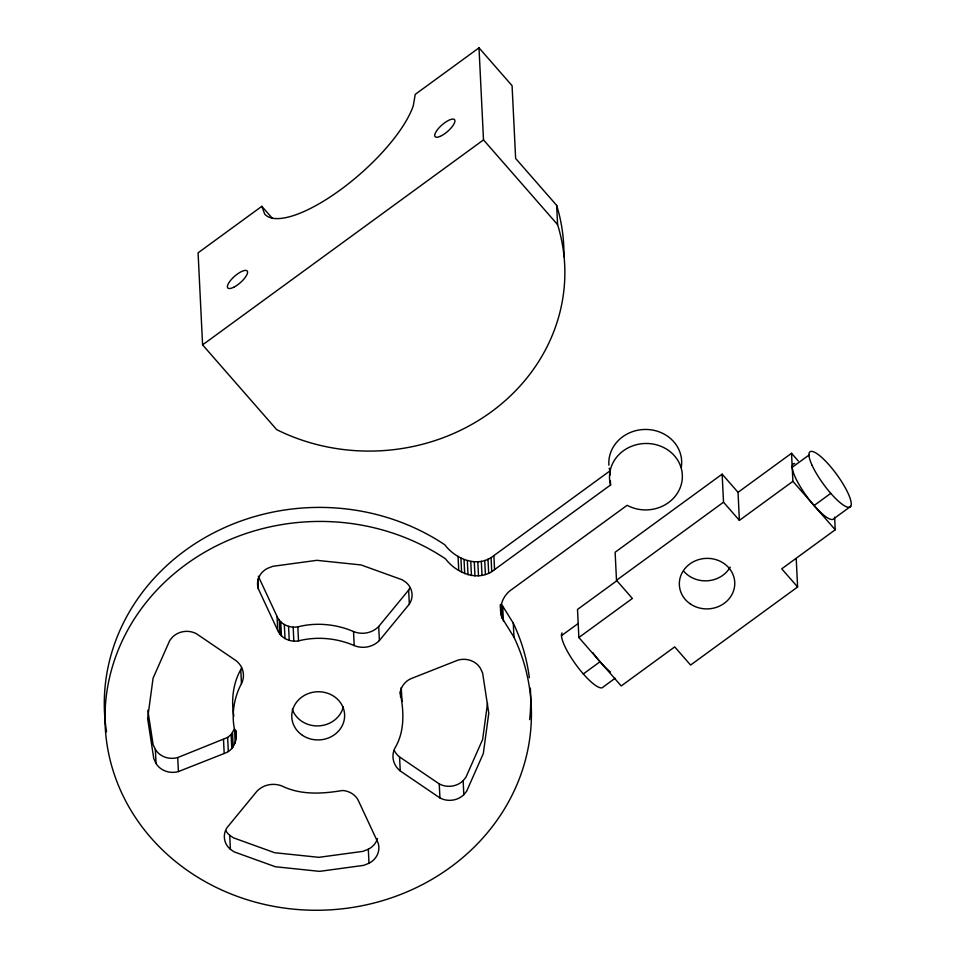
<?xml version="1.0" encoding="UTF-8"?>
<svg xmlns="http://www.w3.org/2000/svg" width="957" height="957" viewBox="0 0 957 957"><rect width="100%" height="100%" fill="white"/><g stroke="black" fill="none" stroke-linecap="round" stroke-linejoin="round"><path stroke-width="1.44" d="M502.078 618.031C498.023 607.575 502.82 595.194 512.091 589.237L627.122 505.296A36.438 33.22 -2.8 0 0 680.941 485.618A36.438 33.22 -2.8 0 0 646.633 443.474A36.438 33.22 -2.8 0 0 610.566 484.972L494.566 569.618C478.847 582.574 456.561 573.422 445.472 558.816A213.267 194.367 -2.8 0 0 113.919 661.837A213.267 194.367 -2.8 0 0 330.667 909.82A213.267 194.367 -2.8 0 0 513.957 637.159L513.275 623.139L501.384 604.011L502.078 618.031L513.957 637.159M487.52 703.371L482.627 739.498L465.915 777.275L463.14 780.661L463.822 794.681A19.2 17.489 -2.8 0 1 439.933 797.935L400.241 770.947A21.532 19.63 -2.8 0 1 394.942 748.039C404.955 731.339 403.902 711.242 400.289 692.952C400.911 686.193 405.864 680.403 412.216 678.178L457.984 660.115A19.2 17.489 -2.8 0 1 480.354 668.189L482.615 673.034L488.776 713.192L483.321 753.53L466.609 791.295L463.822 794.681M235.829 734.462C230.709 717.87 233.305 698.801 241.463 683.645A21.532 19.63 -2.8 0 0 236.152 660.737L196.472 633.761A19.2 17.489 -2.8 0 0 172.583 637.003L169.796 640.389L153.084 678.154L147.629 718.492L153.79 758.65L156.051 763.507A19.2 17.489 -2.8 0 0 178.409 771.569L224.189 753.506C233.855 750.479 238.018 739.665 235.697 730.311L236.104 738.732M147.821 710.214L153.108 744.63L155.369 749.475A19.2 17.489 -2.8 0 0 177.727 757.549L227.646 737.44L231.104 734.521L234.525 728.911L235.207 742.931M241.631 667.663A21.532 19.63 -2.8 0 1 240.781 669.613C232.91 683.477 231.127 700.572 233.843 716.087M258.294 576.198L277.051 616.44C280.401 624.323 289.636 628.33 297.842 626.871C316.073 622.134 336.326 624.084 353.528 631.548A21.532 19.63 -2.8 0 0 378.697 626.5L408.651 590.074A19.2 17.489 -2.8 0 0 409.656 588.316M257.864 579.069L258.354 588.878L277.745 630.46C281.095 638.355 290.318 642.362 298.524 640.891C316.767 636.154 337.008 638.104 354.21 645.58A21.532 19.63 -2.8 0 0 379.391 640.532L409.333 604.106L408.651 590.074M261.847 206.305L198.087 252.827L202.585 344.867L276.681 429.633A194.068 176.878 -2.8 0 0 491.228 411.905A194.068 176.878 -2.8 0 0 557.596 224.656L556.651 205.372L515.632 158.443L512.079 85.687L479.002 47.85L415.242 94.372L413.304 105.689A98.104 32.741 -41.2 0 1 340.477 189.785A98.104 32.741 -41.2 0 1 264.718 214.117L261.847 206.305L272.542 218.543M202.585 344.867L483.5 139.889L479.002 47.85M106.55 731.806A213.267 194.367 -2.8 0 1 208.171 535.824A213.267 194.367 -2.8 0 1 444.79 544.784C455.879 559.39 478.153 568.542 493.884 555.598L609.884 470.952A36.438 33.22 -2.8 0 1 609.25 468.117M738.026 492.329L791.535 453.283L792.898 481.335L739.39 520.381L738.026 492.329L722.14 474.158L615.124 552.249L616.499 580.301L632.374 598.46L578.865 637.506L621.213 685.942L674.709 646.896L690.595 665.067L797.612 586.976L796.236 558.924M616.499 580.301L723.516 502.21L722.14 474.158M616.739 580.827L577.502 609.453L578.865 637.506M561.46 635.687L578.184 623.486M792.217 467.303L808.94 455.101M583.315 673.931L600.039 661.73M814.072 505.547L830.796 493.345M615.195 678.214L603.257 686.923A34.117 8.218 53.9 0 1 577.813 667.185A34.117 8.218 53.9 0 1 562.01 632.876M850.725 506.349L834.014 518.55A34.117 8.218 53.9 0 1 805.914 495.212A34.117 8.218 53.9 0 1 794.705 463.535M834.624 517.151L835.234 529.771L781.725 568.817L797.612 586.976M377.501 838.559A19.2 17.489 -2.8 0 1 368.313 849.242L362.978 851.347L318.884 857.328L274.683 852.723L233.412 837.818L229.728 835.317A19.2 17.489 -2.8 0 1 225.804 830.628M369.007 863.262L363.672 865.367L319.566 871.36L275.377 866.743L234.094 851.85L230.41 849.337A19.2 17.489 -2.8 0 1 227.072 827.59L257.014 791.152A21.532 19.63 -2.8 0 1 282.195 786.104C301.06 795.255 322.533 793.855 342.558 790.494C349.317 790.937 355.956 794.848 358.66 801.224L378.051 842.806A19.2 17.489 -2.8 0 1 369.007 863.262L368.313 849.242M394.152 750.276A21.532 19.63 -2.8 0 0 399.559 756.927L439.239 783.903A19.2 17.489 -2.8 0 0 463.14 780.661M791.535 453.283L798.27 460.987M792.898 481.335L835.234 529.771M483.5 139.889L557.596 224.656M723.516 502.21L739.39 520.381M401.186 687.545L402.096 701.421M609.884 470.952L610.087 475.162M610.363 480.773L610.566 484.972M502.724 606.977L503.418 621.009M500.678 605.111L501.157 614.932M500.523 605.709L500.655 608.52M500.344 604.728L500.69 611.738M493.884 555.598L494.566 569.618M491.061 557.56L491.742 571.58M487.986 559.175L488.68 573.207M484.721 560.443L485.414 574.463M481.311 561.316L482.005 575.336M477.818 561.795L478.5 575.815M474.277 561.867L474.971 575.887M470.772 561.52L471.454 575.552M467.339 560.79L468.021 574.81M464.037 559.654L464.719 573.686M460.927 558.158L461.609 572.178M458.044 556.304L458.738 570.336M439.239 783.903L439.933 797.935M400.301 691.612L400.576 697.222M399.559 756.927L400.241 770.947M378.697 626.5L379.391 640.532M353.528 631.548L354.21 645.58M297.842 626.871L298.524 640.891M293.165 627.17L293.847 641.19M288.559 626.392L289.241 640.412M284.325 624.574L285.007 638.594M280.736 621.847L281.43 635.867M279.265 620.196L279.946 634.216M277.051 616.44L277.745 630.46M240.781 669.613L241.463 683.645M232.503 732.787L233.185 746.807M231.104 734.521L231.785 748.541M227.646 737.44L228.328 751.46M229.728 835.317L230.41 849.337M223.507 739.486L224.189 753.506M177.727 757.549L178.409 771.569M155.369 749.475L156.051 763.507M610.53 671.958A34.117 8.218 53.9 0 1 592.766 652.602M730.239 567.106A27.729 25.265 -2.8 0 1 683.944 571.449M556.651 205.372A194.068 176.878 -2.8 0 1 563.876 256.715M343.312 706.876A26.449 24.104 -2.8 0 1 318.609 725.896A26.449 24.104 -2.8 0 1 292.28 709.221M608.903 465.234A36.438 33.22 -2.8 0 1 646.741 429.466A36.438 33.22 -2.8 0 1 681.276 467.339M258.354 588.878A19.2 17.489 -2.8 0 1 267.398 568.422L272.733 566.317L316.839 560.335L361.028 564.941L402.311 579.834L405.995 582.346A19.2 17.489 -2.8 0 1 409.333 604.106M513.275 623.139A213.267 194.367 -2.8 0 1 529.329 677.723M530.334 688.143A213.267 194.367 -2.8 0 1 529.652 719.616M690.511 604.058A27.729 25.265 -2.8 0 0 734.581 586.342A27.729 25.265 -2.8 0 0 696.062 560.527A27.729 25.265 -2.8 0 0 690.511 604.058M812.11 465.365A34.117 8.218 53.9 0 0 848.775 507.306A34.117 8.218 53.9 0 0 829.42 465.305A34.117 8.218 53.9 0 0 812.11 465.365M234.298 286.944A12.884 4.295 -41.2 0 0 247.385 271.274A12.884 4.295 -41.2 0 0 230.781 280.162A12.884 4.295 -41.2 0 0 234.298 286.944M440.005 136.432A12.884 4.295 -41.2 0 0 454.934 120.797A12.884 4.295 -41.2 0 0 439.55 127.269A12.884 4.295 -41.2 0 0 440.005 136.432M302.424 735.311A26.449 24.104 -2.8 0 0 344.46 718.42A26.449 24.104 -2.8 0 0 307.723 693.801A26.449 24.104 -2.8 0 0 302.424 735.311"/></g></svg>
